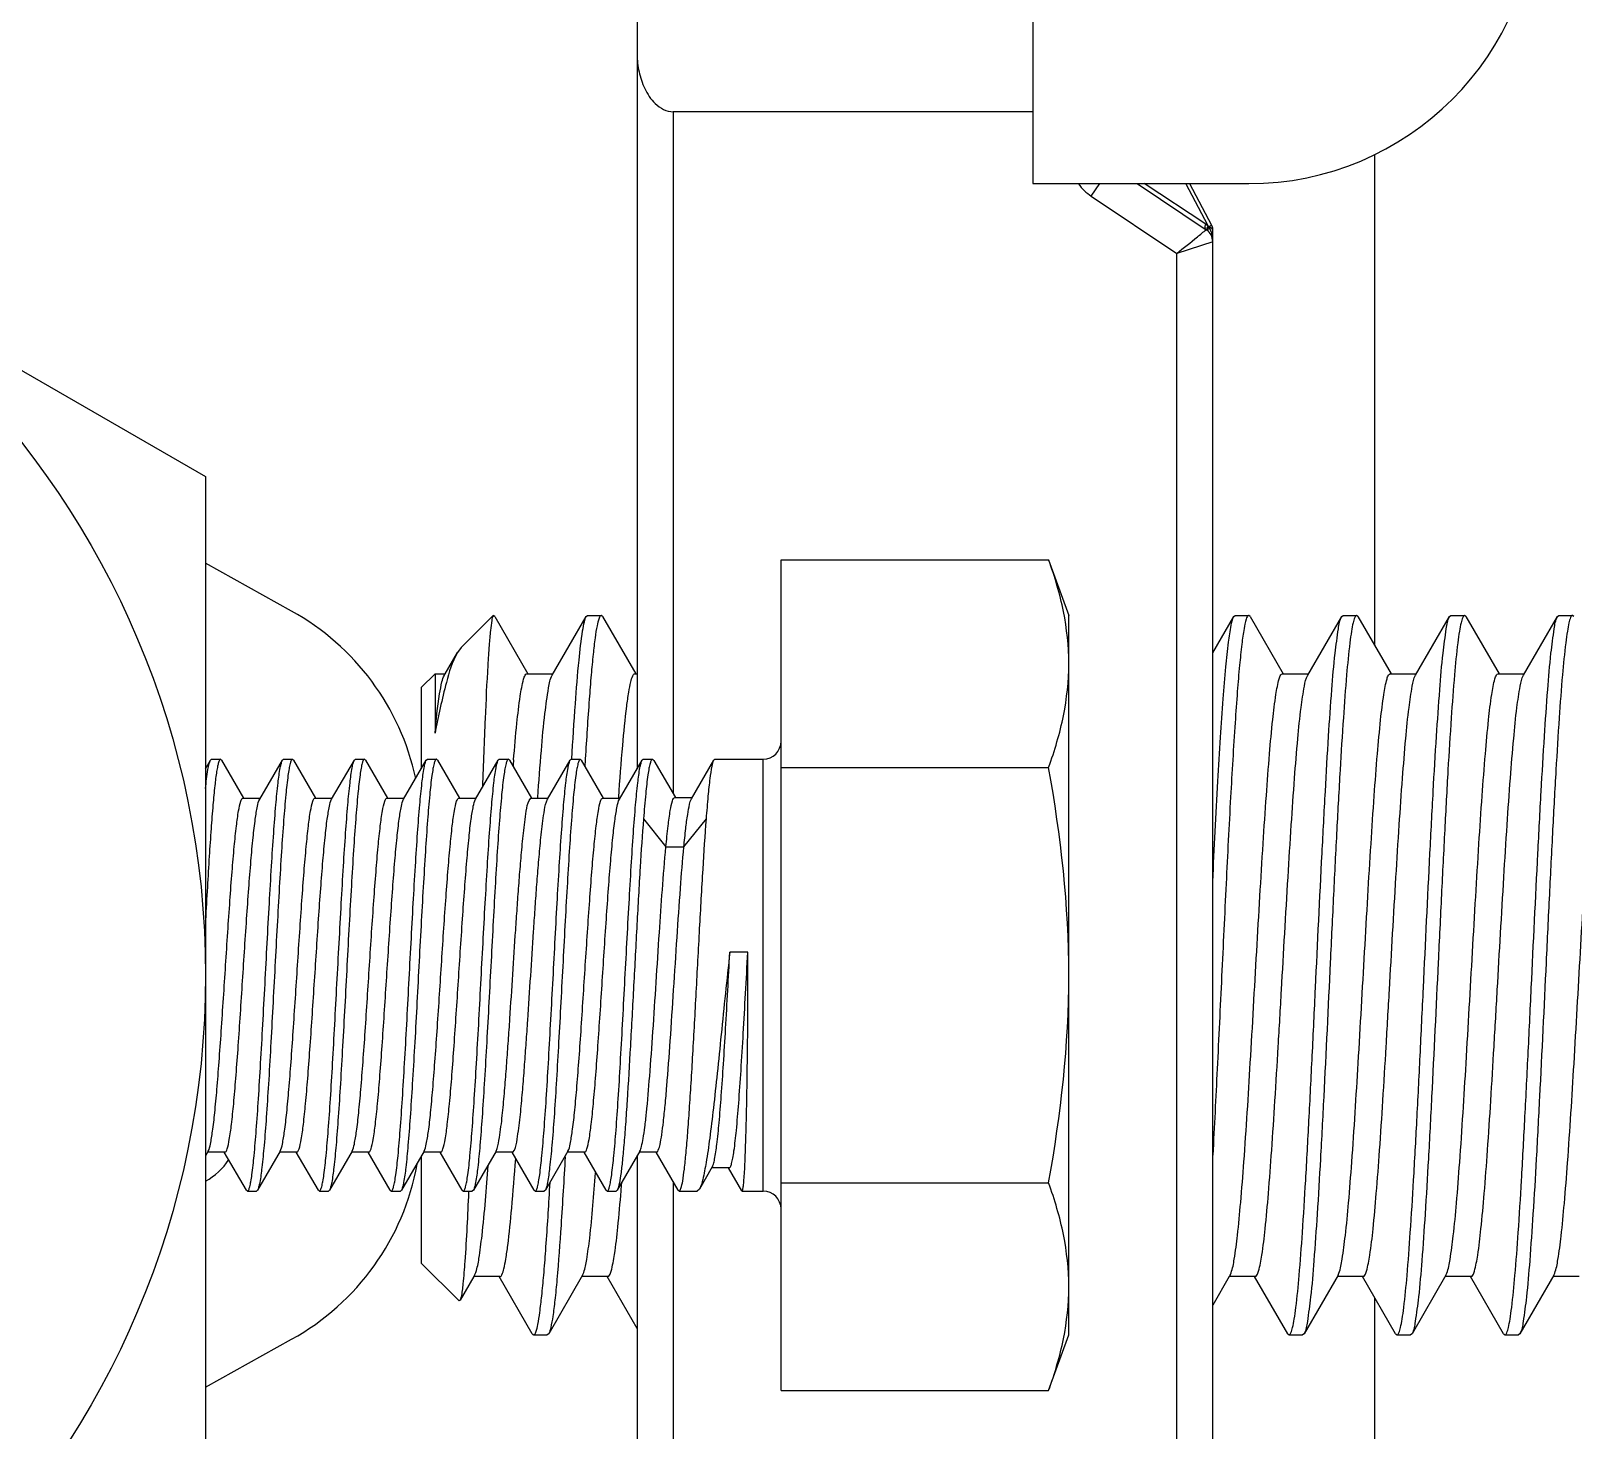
# Model space of a CAD drawing. Extents: x 27938 to 650306, y -92720 to 1524912.
# Drawn here: x 317801 to 317976.3, y 822157.9 to 822316.9 of the extents above; entities that cross this region are included whole.
import ezdxf

# ---------------------------------------------------------------- set-up
doc = ezdxf.new("R2010")
doc.units = 0
doc.header["$LTSCALE"] = 1000
doc.header["$MEASUREMENT"] = 0

msp = doc.modelspace()

# ---------------------------------------------------------------- linework, layer by layer
for p, q in [((317869.9, 822348.59), (317869.9, 822233.03)), ((317722.7, 822322.89), (317820.83, 822266.23)), ((317914.87, 822319.97), (317914.87, 822299.53)), ((317914.87, 822307.7), (317873.99, 822307.7)), ((317873.99, 822307.7), (317873.99, 822230.19)), ((317953.72, 822302.84), (317953.72, 822247.07)), ((317914.87, 822299.53), (317939.41, 822299.53)), ((317921.51, 822298.09), (317922.47, 822299.53)), ((317926.73, 822299.53), (317934.59, 822294.29)), ((317934.52, 822294.92), (317927.53, 822299.53)), ((317934.79, 822294.72), (317932.26, 822299.53)), ((317932.68, 822299.53), (317935.17, 822294.81)), ((317921.51, 822298.09), (317931.23, 822291.61)), ((317934.7, 822294.48), (317934.79, 822294.72)), ((317934.75, 822294.23), (317934.76, 822294.18)), ((317934.76, 822294.18), (317934.8, 822294.12)), ((317934.82, 822294.68), (317934.79, 822294.72)), ((317934.85, 822294.64), (317934.82, 822294.68)), ((317934.84, 822294.62), (317935.18, 822294.82)), ((317935.32, 822126.22), (317935.32, 822294.24)), ((317935.32, 822292.93), (317931.23, 822291.61)), ((317931.23, 822127.53), (317931.23, 822291.61)), ((317820.83, 822266.23), (317820.83, 822152.92)), ((317886.25, 822256.79), (317916.66, 822256.79)), ((317886.25, 822162.36), (317886.25, 822256.79)), ((317916.66, 822256.79), (317918.96, 822250.46)), ((317830.62, 822250.96), (317820.83, 822256.39)), ((317849.89, 822246.81), (317853.54, 822250.46)), ((317853.54, 822250.46), (317853.52, 822250.43)), ((317853.7, 822250.32), (317853.54, 822250.46)), ((317853.7, 822250.32), (317857.46, 822243.84)), ((317860.24, 822243.67), (317864.11, 822250.32)), ((317864.11, 822250.32), (317864.27, 822250.46)), ((317864.27, 822250.46), (317865.81, 822250.46)), ((317864.27, 822250.46), (317865.81, 822250.46)), ((317865.81, 822250.46), (317865.79, 822250.46)), ((317865.97, 822250.32), (317865.81, 822250.46)), ((317865.97, 822250.32), (317869.73, 822243.84)), ((317918.96, 822168.69), (317918.96, 822250.46)), ((317935.32, 822246.21), (317937.71, 822250.32)), ((317937.71, 822250.32), (317937.87, 822250.46)), ((317937.87, 822250.46), (317939.41, 822250.46)), ((317937.87, 822250.46), (317939.41, 822250.46)), ((317939.41, 822250.46), (317939.38, 822250.46)), ((317939.57, 822250.32), (317939.41, 822250.46)), ((317939.57, 822250.32), (317943.33, 822243.84)), ((317946.11, 822243.67), (317949.98, 822250.32)), ((317949.98, 822250.32), (317950.14, 822250.46)), ((317950.14, 822250.46), (317951.67, 822250.46)), ((317950.14, 822250.46), (317951.67, 822250.46)), ((317951.67, 822250.46), (317951.65, 822250.46)), ((317951.83, 822250.32), (317951.67, 822250.46)), ((317951.83, 822250.32), (317955.59, 822243.84)), ((317958.37, 822243.67), (317962.24, 822250.32)), ((317962.24, 822250.32), (317962.4, 822250.46)), ((317962.4, 822250.46), (317963.94, 822250.46)), ((317962.4, 822250.46), (317963.94, 822250.46)), ((317963.94, 822250.46), (317963.92, 822250.46)), ((317964.1, 822250.32), (317963.94, 822250.46)), ((317964.1, 822250.32), (317967.86, 822243.84)), ((317970.64, 822243.67), (317974.51, 822250.32)), ((317974.51, 822250.32), (317974.67, 822250.46)), ((317974.67, 822250.46), (317976.2, 822250.46)), ((317974.67, 822250.46), (317976.2, 822250.46)), ((317976.2, 822250.46), (317976.18, 822250.46)), ((317976.37, 822250.32), (317976.2, 822250.46)), ((317849.89, 822246.81), (317849.46, 822246.23)), ((317848.07, 822243.84), (317849.46, 822246.23)), ((317845.36, 822242.28), (317846.92, 822243.84)), ((317846.92, 822243.84), (317848.07, 822243.84)), ((317846.92, 822243.84), (317846.92, 822237.06)), ((317847.98, 822243.67), (317848.07, 822243.84)), ((317857.37, 822243.84), (317860.34, 822243.84)), ((317869.63, 822243.84), (317869.9, 822243.84)), ((317943.23, 822243.84), (317946.2, 822243.84)), ((317955.5, 822243.84), (317958.47, 822243.84)), ((317967.76, 822243.84), (317970.73, 822243.84)), ((317845.36, 822242.28), (317845.36, 822233.03)), ((317820.83, 822233.03), (317821.4, 822234)), ((317821.4, 822234), (317821.52, 822234.11)), ((317821.52, 822234.11), (317822.54, 822234.11)), ((317821.52, 822234.11), (317822.54, 822234.11)), ((317822.66, 822234), (317822.54, 822234.11)), ((317822.66, 822234), (317825.16, 822229.69)), ((317826.99, 822229.57), (317829.57, 822234)), ((317829.57, 822234), (317829.69, 822234.11)), ((317829.69, 822234.11), (317830.72, 822234.11)), ((317829.69, 822234.11), (317830.72, 822234.11)), ((317830.84, 822234), (317830.72, 822234.11)), ((317830.84, 822234), (317833.34, 822229.69)), ((317835.17, 822229.57), (317837.75, 822234)), ((317837.75, 822234), (317837.87, 822234.11)), ((317837.87, 822234.11), (317838.9, 822234.11)), ((317837.87, 822234.11), (317838.9, 822234.11)), ((317838.92, 822234.1), (317838.9, 822234.11)), ((317839.01, 822234), (317838.92, 822234.1)), ((317839.01, 822234), (317841.52, 822229.69)), ((317843.34, 822229.57), (317845.93, 822234)), ((317845.93, 822234), (317846.05, 822234.11)), ((317846.05, 822234.11), (317847.07, 822234.11)), ((317846.05, 822234.11), (317847.07, 822234.11)), ((317847.19, 822234), (317847.07, 822234.11)), ((317847.19, 822234), (317849.69, 822229.69)), ((317851.52, 822229.57), (317854.11, 822234)), ((317854.11, 822234), (317854.23, 822234.11)), ((317854.23, 822234.11), (317855.25, 822234.11)), ((317854.23, 822234.11), (317855.25, 822234.11)), ((317855.37, 822234), (317855.25, 822234.11)), ((317855.37, 822234), (317857.87, 822229.69)), ((317859.7, 822229.57), (317862.28, 822234)), ((317862.28, 822234), (317862.4, 822234.11)), ((317862.4, 822234.11), (317863.43, 822234.11)), ((317862.4, 822234.11), (317863.43, 822234.11)), ((317863.55, 822234), (317863.43, 822234.11)), ((317863.55, 822234), (317866.05, 822229.69)), ((317863.99, 822233.99), (317863.95, 822233.35)), ((317864, 822234.17), (317863.99, 822233.99)), ((317867.88, 822229.57), (317870.46, 822234)), ((317870.46, 822234), (317870.58, 822234.11)), ((317870.58, 822234.11), (317871.64, 822234.11)), ((317870.58, 822234.11), (317871.64, 822234.11)), ((317871.78, 822233.99), (317871.64, 822234.11)), ((317876.06, 822229.63), (317878.62, 822234.02)), ((317878.62, 822234.02), (317878.72, 822234.11)), ((317878.72, 822234.11), (317884.21, 822234.11)), ((317878.72, 822234.11), (317884.21, 822234.11)), ((317884.21, 822185.04), (317884.21, 822234.11)), ((317871.78, 822233.99), (317874.24, 822229.75)), ((317886.25, 822233.18), (317916.66, 822233.18)), ((317825.09, 822229.69), (317827.06, 822229.69)), ((317833.27, 822229.69), (317835.24, 822229.69)), ((317841.44, 822229.69), (317843.42, 822229.69)), ((317849.62, 822229.69), (317851.59, 822229.69)), ((317857.8, 822229.69), (317859.77, 822229.69)), ((317865.98, 822229.69), (317867.95, 822229.69)), ((317867.79, 822229.66), (317867.8, 822229.8)), ((317874.17, 822229.75), (317876.14, 822229.75)), ((317870.62, 822227.35), (317873.17, 822224.15)), ((317875.21, 822224.15), (317877.77, 822227.35)), ((317873.17, 822224.15), (317875.21, 822224.15)), ((317882.47, 822212.17), (317880.43, 822212.17)), ((317821.15, 822189.58), (317820.83, 822189.04)), ((317823.05, 822189.46), (317821.07, 822189.46)), ((317825.49, 822185.14), (317822.97, 822189.46)), ((317829.32, 822189.58), (317826.75, 822185.14)), ((317831.22, 822189.46), (317829.25, 822189.46)), ((317833.66, 822185.14), (317831.15, 822189.46)), ((317837.5, 822189.58), (317834.93, 822185.14)), ((317839.4, 822189.46), (317837.43, 822189.46)), ((317841.84, 822185.14), (317839.33, 822189.46)), ((317845.68, 822189.58), (317843.1, 822185.14)), ((317845.36, 822189.04), (317845.36, 822176.86)), ((317847.58, 822189.46), (317845.61, 822189.46)), ((317850.02, 822185.14), (317847.51, 822189.46)), ((317853.86, 822189.58), (317851.28, 822185.14)), ((317855.76, 822189.46), (317853.78, 822189.46)), ((317858.2, 822185.14), (317855.68, 822189.46)), ((317862.03, 822189.58), (317859.46, 822185.14)), ((317863.93, 822189.46), (317861.96, 822189.46)), ((317866.37, 822185.14), (317863.86, 822189.46)), ((317870.21, 822189.58), (317867.64, 822185.14)), ((317869.9, 822189.04), (317869.9, 822070.56)), ((317872.11, 822189.46), (317870.14, 822189.46)), ((317874.55, 822185.14), (317872.04, 822189.46)), ((317878.44, 822187.78), (317876.97, 822185.27)), ((317880.35, 822187.66), (317878.37, 822187.66)), ((317881.79, 822185.07), (317880.28, 822187.66)), ((317825.49, 822185.14), (317825.6, 822185.04)), ((317825.6, 822185.04), (317826.63, 822185.04)), ((317825.6, 822185.04), (317826.63, 822185.04)), ((317826.75, 822185.14), (317826.63, 822185.04)), ((317833.66, 822185.14), (317833.78, 822185.04)), ((317833.78, 822185.04), (317834.81, 822185.04)), ((317833.78, 822185.04), (317834.81, 822185.04)), ((317834.93, 822185.14), (317834.81, 822185.04)), ((317841.84, 822185.14), (317841.96, 822185.04)), ((317841.96, 822185.04), (317842.98, 822185.04)), ((317841.96, 822185.04), (317842.98, 822185.04)), ((317843.1, 822185.14), (317842.98, 822185.04)), ((317850.02, 822185.14), (317850.14, 822185.04)), ((317850.14, 822185.04), (317851.16, 822185.04)), ((317850.14, 822185.04), (317851.16, 822185.04)), ((317850.73, 822184.96), (317850.73, 822184.91)), ((317851.28, 822185.14), (317851.16, 822185.04)), ((317858.2, 822185.14), (317858.31, 822185.04)), ((317858.31, 822185.04), (317859.34, 822185.04)), ((317858.31, 822185.04), (317859.34, 822185.04)), ((317859.46, 822185.14), (317859.34, 822185.04)), ((317859.95, 822185.11), (317860.01, 822186.04)), ((317859.95, 822185.07), (317859.95, 822185.11)), ((317866.37, 822185.14), (317866.49, 822185.04)), ((317866.49, 822185.04), (317867.52, 822185.04)), ((317866.49, 822185.04), (317867.52, 822185.04)), ((317867.64, 822185.14), (317867.52, 822185.04)), ((317873.99, 822186.12), (317873.99, 822066.47)), ((317874.55, 822185.14), (317874.67, 822185.04)), ((317874.67, 822185.04), (317876.72, 822185.04)), ((317874.67, 822185.04), (317876.72, 822185.04)), ((317876.97, 822185.27), (317876.72, 822185.04)), ((317881.79, 822185.07), (317881.82, 822185.04)), ((317881.82, 822185.04), (317884.21, 822185.04)), ((317881.82, 822185.04), (317884.21, 822185.04)), ((317886.25, 822185.97), (317916.66, 822185.97)), ((317845.36, 822176.86), (317849.65, 822172.57)), ((317851.33, 822175.31), (317849.77, 822172.62)), ((317851.42, 822175.48), (317851.33, 822175.31)), ((317854.3, 822175.31), (317851.33, 822175.31)), ((317857.98, 822168.82), (317854.2, 822175.31)), ((317863.69, 822175.48), (317859.84, 822168.83)), ((317866.57, 822175.31), (317863.6, 822175.31)), ((317869.9, 822169.42), (317866.47, 822175.31)), ((317937.19, 822175.31), (317935.32, 822172.07)), ((317937.29, 822175.48), (317937.19, 822175.31)), ((317940.16, 822175.31), (317937.19, 822175.31)), ((317937.29, 822175.48), (317937.4, 822175.73)), ((317943.84, 822168.82), (317940.07, 822175.31)), ((317949.56, 822175.48), (317945.7, 822168.83)), ((317952.43, 822175.31), (317949.46, 822175.31)), ((317949.56, 822175.48), (317949.67, 822175.72)), ((317956.11, 822168.82), (317952.33, 822175.31)), ((317961.82, 822175.48), (317957.97, 822168.83)), ((317964.7, 822175.31), (317961.73, 822175.31)), ((317961.82, 822175.48), (317961.93, 822175.71)), ((317968.37, 822168.82), (317964.6, 822175.31)), ((317974.09, 822175.48), (317970.23, 822168.83)), ((317976.96, 822175.31), (317973.99, 822175.31)), ((317974.09, 822175.48), (317974.19, 822175.7)), ((317953.72, 822172.94), (317953.72, 822116.31)), ((317849.77, 822172.62), (317849.65, 822172.57)), ((317820.83, 822162.76), (317830.62, 822168.19)), ((317857.98, 822168.82), (317858.14, 822168.69)), ((317858.14, 822168.69), (317859.67, 822168.69)), ((317858.14, 822168.69), (317859.67, 822168.69)), ((317858.14, 822168.69), (317858.16, 822168.69)), ((317859.84, 822168.83), (317859.67, 822168.69)), ((317916.66, 822162.36), (317918.96, 822168.69)), ((317943.84, 822168.82), (317944, 822168.69)), ((317944, 822168.69), (317945.54, 822168.69)), ((317944, 822168.69), (317945.54, 822168.69)), ((317944, 822168.69), (317944.03, 822168.69)), ((317945.7, 822168.83), (317945.54, 822168.69)), ((317956.11, 822168.82), (317956.27, 822168.69)), ((317956.27, 822168.69), (317957.81, 822168.69)), ((317956.27, 822168.69), (317957.81, 822168.69)), ((317956.27, 822168.69), (317956.29, 822168.69)), ((317957.97, 822168.83), (317957.81, 822168.69)), ((317968.37, 822168.82), (317968.54, 822168.69)), ((317968.54, 822168.69), (317970.07, 822168.69)), ((317968.54, 822168.69), (317970.07, 822168.69)), ((317968.54, 822168.69), (317968.56, 822168.69)), ((317970.23, 822168.83), (317970.07, 822168.69)), ((317886.25, 822162.36), (317916.66, 822162.36))]:
    msp.add_line(p, q)
msp.add_circle((317722.7, 822209.57), 98.13)
for centre, radius, start, end in [((317939.41, 822332.24), 32.71, 270, 0), ((317924.69, 822302.86), 5.72, 215.8765, 236.3099), ((317932.95, 822292.54), 2.85, 50.0267, 56.6343), ((317933.68, 822292.93), 1.64, 0, 56.3099), ((317934.67, 822293.89), 0.75, 70.338, 76.9912), ((317932.95, 822293.4), 2.28, 28.8038, 32.2564), ((317934.64, 822293.8), 0.853, 65.1804, 70.3543), ((317932.84, 822293.34), 2.41, 27.7889, 28.824), ((317932.67, 822293.25), 2.59, 22.9098, 27.7391), ((317934.59, 822293.69), 0.965, 60.8148, 65.1876), ((317934.54, 822293.59), 1.08, 57.2542, 60.8239), ((317932.38, 822293.13), 2.91, 18.3861, 22.9192), ((317934.6, 822293.69), 0.96, 55.2626, 57.3148), ((317931.59, 822292.93), 3.73, 359.9603, 9.4682), ((317816.74, 822225.93), 28.62, 12.1061, 61), ((317884.21, 822236.15), 2.04, 270, 0), ((317822.54, 822234.04), 0.0699, 90.0399, 101.0259), ((317830.72, 822234.04), 0.0699, 90.0397, 101.0109), ((317847.07, 822234.04), 0.0699, 90.0397, 101.0086), ((317855.25, 822234.04), 0.0699, 90.0406, 101.0887), ((318164.72, 822208.91), 309.89, 175.3494, 175.4873), ((317863.43, 822234.04), 0.0699, 90.0396, 100.9957), ((317871.64, 822234.03), 0.0791, 90.0053, 95.8146), ((317816.74, 822193.22), 8.18, 300.1102, 325.6732), ((317816.74, 822193.22), 28.62, 299, 349.6549), ((317825.6, 822185.11), 0.0699, 270.0385, 280.8952), ((317833.78, 822185.11), 0.0698, 270.0368, 280.7312), ((317841.96, 822185.11), 0.0699, 270.0386, 280.9011), ((317850.14, 822185.11), 0.0698, 270.037, 280.7443), ((317858.31, 822185.11), 0.0699, 270.0386, 280.9047), ((317866.49, 822185.11), 0.0698, 270.0373, 280.7759), ((317558.1, 822210.33), 311, 355.3422, 355.5016), ((317874.67, 822185.11), 0.0698, 270.0331, 280.3601), ((317884.21, 822183), 2.04, 0, 90)]:
    msp.add_arc(centre, radius, start, end)
for points, knots in [([(317869.9, 822314.19), (317869.9, 822313.54), (317870.04, 822312.22), (317870.7, 822310.29), (317871.83, 822308.49), (317873.24, 822307.7), (317873.99, 822307.7)], [0, 0, 0, 0, 0.235531, 0.478205, 0.731471, 1, 1, 1, 1]), ([(317931.23, 822291.61), (317932.01, 822292.24), (317933.16, 822293.09), (317934.23, 822294.05), (317934.59, 822294.29)], [0, 0, 0, 0, 0.698346, 1, 1, 1, 1]), ([(317934.49, 822294.42), (317934.48, 822294.45), (317934.45, 822294.62), (317934.48, 822294.79), (317934.52, 822294.92)], [0, 0, 0, 0, 0.201666, 1, 1, 1, 1]), ([(317934.74, 822294.18), (317934.68, 822294.22), (317934.67, 822294.35), (317934.69, 822294.45), (317934.7, 822294.48)], [0, 0, 0, 0, 0.671481, 1, 1, 1, 1]), ([(317934.85, 822294.64), (317934.83, 822294.6), (317934.78, 822294.47), (317934.74, 822294.33), (317934.75, 822294.23)], [0, 0, 0, 0, 0.307942, 1, 1, 1, 1]), ([(317935.3, 822294.44), (317935.3, 822294.41), (317935.29, 822294.35), (317935.27, 822294.29), (317935.26, 822294.26)], [0, 0, 0, 0, 0.48312, 1, 1, 1, 1]), ([(317918.96, 822244.98), (317918.96, 822246.97), (317918.52, 822251), (317917.36, 822254.87), (317916.66, 822256.79)], [0, 0, 0, 0, 0.493589, 1, 1, 1, 1]), ([(317853.52, 822250.43), (317853.42, 822250.27), (317853.34, 822249.69), (317853.18, 822248.58), (317853.05, 822246.87), (317852.83, 822243.54), (317852.58, 822238.18), (317852.4, 822233.58), (317852.3, 822230.99)], [0, 0, 0, 0, 0.028803, 0.087347, 0.175234, 0.291375, 0.601546, 1, 1, 1, 1]), ([(317862.46, 822234.12), (317862.59, 822236.22), (317862.82, 822239.98), (317863.22, 822244.84), (317863.55, 822247.96), (317863.86, 822249.6), (317864.01, 822250.15), (317864.11, 822250.32)], [0, 0, 0, 0, 0.387493, 0.691197, 0.897942, 0.962227, 1, 1, 1, 1]), ([(317865.79, 822250.46), (317865.66, 822250.43), (317865.49, 822249.94), (317865.29, 822249.15), (317865.08, 822247.75), (317864.87, 822245.9), (317864.65, 822243.56), (317864.34, 822239.61), (317864.14, 822236.42), (317864, 822234.17)], [0, 0, 0, 0, 0.023735, 0.077097, 0.161261, 0.275517, 0.41849, 0.588403, 1, 1, 1, 1]), ([(317939.38, 822250.46), (317939.23, 822250.42), (317939.05, 822249.78), (317938.82, 822248.79), (317938.59, 822246.97), (317938.34, 822244.61), (317938.09, 822241.63), (317937.74, 822236.63), (317937.31, 822229.35), (317936.82, 822219.75), (317936.33, 822209.45), (317935.84, 822199.16), (317935.5, 822192.39), (317935.32, 822189.12)], [0, 0, 0, 0, 0.007805, 0.026033, 0.05491, 0.094055, 0.142842, 0.200464, 0.338231, 0.498126, 0.669393, 0.840521, 1, 1, 1, 1]), ([(317935.32, 822220.21), (317935.5, 822224.01), (317935.78, 822229.48), (317936.19, 822236.41), (317936.48, 822240.74), (317936.78, 822244.33), (317937.05, 822247.13), (317937.35, 822249.02), (317937.54, 822250.03), (317937.71, 822250.32)], [0, 0, 0, 0, 0.377827, 0.543307, 0.687889, 0.808224, 0.901551, 0.96582, 1, 1, 1, 1]), ([(317944.03, 822168.69), (317944.12, 822168.71), (317944.27, 822169.04), (317944.43, 822169.61), (317944.61, 822170.6), (317944.88, 822172.56), (317945.19, 822175.85), (317945.55, 822180.67), (317945.91, 822186.53), (317946.27, 822193.23), (317946.64, 822200.53), (317947.12, 822210.65), (317947.6, 822220.67), (317948.1, 822230.21), (317948.45, 822236.41), (317948.82, 822241.64), (317949.15, 822245.73), (317949.54, 822248.47), (317949.74, 822249.91), (317949.98, 822250.32)], [0, 0, 0, 0, 0.003605, 0.011246, 0.023192, 0.039401, 0.084083, 0.143772, 0.216343, 0.299189, 0.389323, 0.483494, 0.670333, 0.756261, 0.832983, 0.897738, 0.948215, 0.982645, 1, 1, 1, 1]), ([(317951.65, 822250.46), (317951.55, 822250.44), (317951.4, 822250.1), (317951.24, 822249.53), (317951.06, 822248.55), (317950.8, 822246.59), (317950.48, 822243.3), (317950.13, 822238.48), (317949.77, 822232.61), (317949.4, 822225.92), (317949.04, 822218.63), (317948.55, 822208.5), (317948.08, 822198.48), (317947.58, 822188.95), (317947.22, 822182.74), (317946.85, 822177.52), (317946.53, 822173.42), (317946.14, 822170.69), (317945.94, 822169.24), (317945.7, 822168.83)], [0, 0, 0, 0, 0.00361, 0.011255, 0.023204, 0.039415, 0.084097, 0.143782, 0.216343, 0.299177, 0.389297, 0.483455, 0.670273, 0.756196, 0.832918, 0.89768, 0.94817, 0.98262, 1, 1, 1, 1]), ([(317956.29, 822168.69), (317956.39, 822168.71), (317956.54, 822169.04), (317956.7, 822169.62), (317956.88, 822170.6), (317957.14, 822172.56), (317957.46, 822175.85), (317957.81, 822180.67), (317958.17, 822186.54), (317958.54, 822193.24), (317958.9, 822200.53), (317959.39, 822210.66), (317959.86, 822220.67), (317960.36, 822230.21), (317960.72, 822236.41), (317961.09, 822241.64), (317961.41, 822245.73), (317961.8, 822248.47), (317962, 822249.91), (317962.24, 822250.32)], [0, 0, 0, 0, 0.003608, 0.011251, 0.0232, 0.039412, 0.0841, 0.143792, 0.216367, 0.299219, 0.389358, 0.48353, 0.670361, 0.756278, 0.832994, 0.897746, 0.94822, 0.982647, 1, 1, 1, 1]), ([(317963.92, 822250.46), (317963.82, 822250.44), (317963.67, 822250.1), (317963.51, 822249.53), (317963.33, 822248.55), (317963.06, 822246.59), (317962.75, 822243.3), (317962.39, 822238.48), (317962.03, 822232.61), (317961.67, 822225.91), (317961.31, 822218.62), (317960.82, 822208.5), (317960.35, 822198.48), (317959.85, 822188.95), (317959.49, 822182.74), (317959.12, 822177.52), (317958.79, 822173.42), (317958.4, 822170.69), (317958.2, 822169.24), (317957.97, 822168.83)], [0, 0, 0, 0, 0.00361, 0.011257, 0.023207, 0.03942, 0.084107, 0.143795, 0.216358, 0.299194, 0.38932, 0.48348, 0.67029, 0.756208, 0.832927, 0.897686, 0.948174, 0.982621, 1, 1, 1, 1]), ([(317968.56, 822168.69), (317968.65, 822168.71), (317968.81, 822169.04), (317968.96, 822169.61), (317969.14, 822170.6), (317969.41, 822172.56), (317969.72, 822175.85), (317970.08, 822180.67), (317970.44, 822186.53), (317970.8, 822193.23), (317971.17, 822200.53), (317971.65, 822210.65), (317972.13, 822220.67), (317972.63, 822230.21), (317972.99, 822236.41), (317973.36, 822241.64), (317973.68, 822245.73), (317974.07, 822248.47), (317974.27, 822249.91), (317974.51, 822250.32)], [0, 0, 0, 0, 0.003605, 0.011246, 0.023191, 0.0394, 0.084081, 0.143769, 0.21634, 0.299187, 0.389322, 0.483492, 0.670333, 0.756258, 0.832977, 0.897734, 0.948214, 0.982646, 1, 1, 1, 1]), ([(317976.18, 822250.46), (317976.09, 822250.44), (317975.93, 822250.1), (317975.78, 822249.53), (317975.6, 822248.55), (317975.33, 822246.59), (317975.02, 822243.3), (317974.66, 822238.48), (317974.3, 822232.61), (317973.94, 822225.92), (317973.57, 822218.63), (317973.09, 822208.5), (317972.61, 822198.48), (317972.11, 822188.95), (317971.75, 822182.74), (317971.38, 822177.52), (317971.06, 822173.42), (317970.67, 822170.69), (317970.47, 822169.24), (317970.23, 822168.83)], [0, 0, 0, 0, 0.003609, 0.011254, 0.023203, 0.039414, 0.084098, 0.143785, 0.216348, 0.299182, 0.389306, 0.483467, 0.670283, 0.7562, 0.83292, 0.897683, 0.948173, 0.982621, 1, 1, 1, 1]), ([(317849.46, 822246.23), (317848.86, 822245.19), (317847.96, 822242.09), (317847.29, 822239), (317846.92, 822237.06)], [0, 0, 0, 0, 0.378609, 1, 1, 1, 1]), ([(317916.66, 822233.18), (317917.36, 822235.1), (317918.52, 822238.97), (317918.96, 822243), (317918.96, 822244.98)], [0, 0, 0, 0, 0.506411, 1, 1, 1, 1]), ([(317846.92, 822237.06), (317847.06, 822238.56), (317847.25, 822240.52), (317847.65, 822242.71), (317847.84, 822243.44), (317847.98, 822243.67)], [0, 0, 0, 0, 0.670781, 0.879418, 1, 1, 1, 1]), ([(317855.85, 822234.04), (317855.96, 822235.42), (317856.18, 822237.86), (317856.52, 822240.89), (317856.85, 822242.77), (317857.1, 822243.59), (317857.28, 822243.84), (317857.37, 822243.84)], [0, 0, 0, 0, 0.418103, 0.729509, 0.923457, 0.975156, 1, 1, 1, 1]), ([(317858.6, 822229.78), (317858.72, 822231.56), (317858.97, 822234.74), (317859.33, 822238.91), (317859.75, 822241.73), (317859.99, 822243.24), (317860.24, 822243.67)], [0, 0, 0, 0, 0.381891, 0.683609, 0.892235, 1, 1, 1, 1]), ([(317867.8, 822229.8), (317867.94, 822231.76), (317868.2, 822235.2), (317868.58, 822239.2), (317868.91, 822241.58), (317869.14, 822242.78), (317869.31, 822243.44), (317869.52, 822243.84), (317869.63, 822243.84)], [0, 0, 0, 0, 0.413981, 0.72778, 0.84167, 0.924911, 0.976907, 1, 1, 1, 1]), ([(317937.4, 822175.73), (317937.59, 822176.24), (317937.84, 822177.67), (317938.19, 822180.34), (317938.53, 822184.03), (317939.04, 822190.56), (317939.63, 822200.07), (317940.19, 822210.14), (317940.67, 822218.44), (317941.03, 822224.35), (317941.39, 822229.75), (317941.74, 822234.44), (317942.09, 822238.29), (317942.42, 822241.11), (317942.74, 822242.85), (317942.98, 822243.61), (317943.15, 822243.84), (317943.23, 822243.84)], [0, 0, 0, 0, 0.023657, 0.063412, 0.118049, 0.185727, 0.350546, 0.535324, 0.627293, 0.714724, 0.794598, 0.864159, 0.92102, 0.963257, 0.989538, 0.996565, 1, 1, 1, 1]), ([(317940.16, 822175.31), (317940.24, 822175.31), (317940.42, 822175.55), (317940.67, 822176.34), (317940.99, 822178.15), (317941.33, 822181.07), (317941.69, 822185.06), (317942.04, 822189.91), (317942.41, 822195.48), (317942.77, 822201.55), (317943.26, 822210.03), (317943.73, 822218.43), (317944.23, 822226.44), (317944.59, 822231.69), (317944.95, 822236.14), (317945.29, 822239.64), (317945.66, 822242.03), (317945.89, 822243.3), (317946.11, 822243.67)], [0, 0, 0, 0, 0.003516, 0.010771, 0.037949, 0.081609, 0.140308, 0.211978, 0.294061, 0.383613, 0.477416, 0.664254, 0.750572, 0.827952, 0.893624, 0.945254, 0.981055, 1, 1, 1, 1]), ([(317949.67, 822175.72), (317949.85, 822176.22), (317950.1, 822177.66), (317950.45, 822180.32), (317950.8, 822184), (317951.3, 822190.53), (317951.89, 822200.04), (317952.46, 822210.11), (317952.94, 822218.42), (317953.29, 822224.33), (317953.65, 822229.73), (317954, 822234.43), (317954.36, 822238.28), (317954.68, 822241.1), (317955, 822242.85), (317955.24, 822243.61), (317955.42, 822243.84), (317955.5, 822243.84)], [0, 0, 0, 0, 0.023519, 0.06316, 0.117709, 0.18533, 0.350118, 0.534956, 0.626978, 0.714471, 0.794408, 0.86403, 0.920944, 0.963223, 0.989529, 0.996563, 1, 1, 1, 1]), ([(317952.43, 822175.31), (317952.51, 822175.31), (317952.69, 822175.55), (317952.93, 822176.34), (317953.26, 822178.15), (317953.59, 822181.07), (317953.95, 822185.06), (317954.31, 822189.91), (317954.67, 822195.48), (317955.04, 822201.55), (317955.52, 822210.03), (317956, 822218.43), (317956.5, 822226.44), (317956.86, 822231.69), (317957.22, 822236.14), (317957.55, 822239.64), (317957.93, 822242.03), (317958.15, 822243.3), (317958.37, 822243.67)], [0, 0, 0, 0, 0.003516, 0.010771, 0.037949, 0.081609, 0.140308, 0.211978, 0.294061, 0.383613, 0.477416, 0.664254, 0.750572, 0.827952, 0.893624, 0.945254, 0.981055, 1, 1, 1, 1]), ([(317961.93, 822175.71), (317962.12, 822176.21), (317962.37, 822177.64), (317962.72, 822180.29), (317963.06, 822183.97), (317963.57, 822190.5), (317964.15, 822200.01), (317964.72, 822210.08), (317965.2, 822218.39), (317965.56, 822224.31), (317965.92, 822229.72), (317966.27, 822234.42), (317966.62, 822238.27), (317966.95, 822241.1), (317967.27, 822242.85), (317967.51, 822243.61), (317967.68, 822243.84), (317967.76, 822243.84)], [0, 0, 0, 0, 0.023381, 0.062907, 0.11737, 0.184933, 0.349689, 0.534588, 0.626663, 0.714217, 0.794218, 0.863901, 0.920868, 0.963188, 0.98952, 0.996561, 1, 1, 1, 1]), ([(317964.7, 822175.31), (317964.78, 822175.31), (317964.96, 822175.55), (317965.2, 822176.34), (317965.52, 822178.15), (317965.86, 822181.07), (317966.22, 822185.06), (317966.58, 822189.91), (317966.94, 822195.48), (317967.3, 822201.55), (317967.79, 822210.03), (317968.26, 822218.43), (317968.76, 822226.44), (317969.12, 822231.69), (317969.49, 822236.14), (317969.82, 822239.64), (317970.19, 822242.03), (317970.42, 822243.3), (317970.64, 822243.67)], [0, 0, 0, 0, 0.003516, 0.010771, 0.037949, 0.081609, 0.140308, 0.211978, 0.294061, 0.383613, 0.477416, 0.664254, 0.750571, 0.827952, 0.893624, 0.945254, 0.981055, 1, 1, 1, 1]), ([(317974.19, 822175.7), (317974.38, 822176.2), (317974.63, 822177.62), (317974.98, 822180.26), (317975.32, 822183.94), (317975.83, 822190.46), (317976.42, 822199.97), (317976.99, 822210.05), (317977.47, 822218.37), (317977.82, 822224.29), (317978.18, 822229.7), (317978.53, 822234.41), (317978.89, 822238.27), (317979.22, 822241.1), (317979.54, 822242.85), (317979.77, 822243.61), (317979.95, 822243.84), (317980.03, 822243.84)], [0, 0, 0, 0, 0.023243, 0.062653, 0.117029, 0.184534, 0.349259, 0.534218, 0.626347, 0.713963, 0.794028, 0.863772, 0.920792, 0.963153, 0.989511, 0.996558, 1, 1, 1, 1]), ([(317822.53, 822234.11), (317822.48, 822234.1), (317822.39, 822233.96), (317822.3, 822233.7), (317822.19, 822233.27), (317822.04, 822232.4), (317821.86, 822230.93), (317821.66, 822228.76), (317821.45, 822226.08), (317821.24, 822222.97), (317821.04, 822219.5), (317820.9, 822217.08), (317820.83, 822215.82)], [0, 0, 0, 0, 0.007976, 0.023399, 0.047119, 0.079188, 0.167777, 0.287121, 0.434165, 0.605074, 0.795358, 1, 1, 1, 1]), ([(317820.83, 822230.79), (317820.91, 822231.51), (317821.01, 822232.46), (317821.23, 822233.53), (317821.33, 822233.89), (317821.4, 822234)], [0, 0, 0, 0, 0.664814, 0.874197, 1, 1, 1, 1]), ([(317825.62, 822185.04), (317825.68, 822185.05), (317825.78, 822185.25), (317825.89, 822185.59), (317826.01, 822186.17), (317826.18, 822187.34), (317826.39, 822189.3), (317826.63, 822192.17), (317826.87, 822195.68), (317827.11, 822199.68), (317827.35, 822204.03), (317827.6, 822208.59), (317827.84, 822213.18), (317828.08, 822217.64), (317828.32, 822221.82), (317828.57, 822225.55), (317828.8, 822228.71), (317829.04, 822231.17), (317829.24, 822232.76), (317829.43, 822233.62), (317829.52, 822233.91), (317829.57, 822234)], [0, 0, 0, 0, 0.003708, 0.011331, 0.023205, 0.039308, 0.083699, 0.143025, 0.215195, 0.297631, 0.387378, 0.481219, 0.575789, 0.667691, 0.753629, 0.830521, 0.895618, 0.946611, 0.981731, 0.992985, 1, 1, 1, 1]), ([(317830.7, 822234.11), (317830.64, 822234.09), (317830.54, 822233.9), (317830.44, 822233.56), (317830.31, 822232.98), (317830.14, 822231.81), (317829.93, 822229.85), (317829.69, 822226.98), (317829.45, 822223.47), (317829.21, 822219.47), (317828.97, 822215.12), (317828.73, 822210.56), (317828.48, 822205.97), (317828.24, 822201.51), (317828, 822197.34), (317827.76, 822193.61), (317827.52, 822190.45), (317827.28, 822187.98), (317827.08, 822186.39), (317826.9, 822185.53), (317826.81, 822185.24), (317826.75, 822185.14)], [0, 0, 0, 0, 0.003711, 0.011337, 0.023212, 0.039315, 0.083701, 0.143019, 0.215177, 0.2976, 0.387333, 0.481165, 0.575727, 0.667621, 0.753554, 0.830449, 0.895556, 0.946563, 0.981704, 0.992971, 1, 1, 1, 1]), ([(317833.8, 822185.04), (317833.86, 822185.05), (317833.96, 822185.25), (317834.06, 822185.59), (317834.19, 822186.17), (317834.36, 822187.34), (317834.57, 822189.3), (317834.81, 822192.17), (317835.05, 822195.67), (317835.29, 822199.67), (317835.53, 822204.03), (317835.77, 822208.59), (317836.02, 822213.18), (317836.26, 822217.64), (317836.5, 822221.82), (317836.74, 822225.55), (317836.98, 822228.71), (317837.22, 822231.17), (317837.42, 822232.76), (317837.6, 822233.62), (317837.69, 822233.91), (317837.75, 822234)], [0, 0, 0, 0, 0.003703, 0.01132, 0.023187, 0.039284, 0.083664, 0.142983, 0.215146, 0.297577, 0.387325, 0.481173, 0.575752, 0.667661, 0.753607, 0.830509, 0.895614, 0.946609, 0.98173, 0.992984, 1, 1, 1, 1]), ([(317838.9, 822234.11), (317838.84, 822234.11), (317838.72, 822233.93), (317838.63, 822233.6), (317838.5, 822233.04), (317838.33, 822231.89), (317838.12, 822229.96), (317837.88, 822227.1), (317837.64, 822223.61), (317837.4, 822219.61), (317837.15, 822215.25), (317836.91, 822210.68), (317836.67, 822206.08), (317836.42, 822201.6), (317836.18, 822197.4), (317835.94, 822193.65), (317835.7, 822190.48), (317835.46, 822187.99), (317835.26, 822186.4), (317835.08, 822185.54), (317834.98, 822185.25), (317834.93, 822185.14)], [0, 0, 0, 0, 0.003386, 0.010605, 0.022094, 0.037845, 0.081651, 0.140562, 0.21249, 0.294853, 0.384679, 0.47873, 0.573605, 0.66588, 0.752224, 0.829521, 0.894986, 0.946281, 0.981617, 0.992941, 1, 1, 1, 1]), ([(317841.97, 822185.04), (317842.03, 822185.05), (317842.14, 822185.25), (317842.24, 822185.59), (317842.36, 822186.17), (317842.54, 822187.34), (317842.75, 822189.3), (317842.99, 822192.17), (317843.23, 822195.68), (317843.47, 822199.68), (317843.71, 822204.03), (317843.95, 822208.59), (317844.2, 822213.18), (317844.44, 822217.64), (317844.68, 822221.82), (317844.92, 822225.55), (317845.16, 822228.71), (317845.4, 822231.17), (317845.6, 822232.76), (317845.78, 822233.62), (317845.87, 822233.91), (317845.93, 822234)], [0, 0, 0, 0, 0.003708, 0.011332, 0.023206, 0.039309, 0.083701, 0.143026, 0.215196, 0.297631, 0.387378, 0.481219, 0.575788, 0.66769, 0.753628, 0.830521, 0.895618, 0.94661, 0.98173, 0.992985, 1, 1, 1, 1]), ([(317847.06, 822234.11), (317847, 822234.09), (317846.89, 822233.9), (317846.79, 822233.56), (317846.67, 822232.98), (317846.49, 822231.81), (317846.28, 822229.85), (317846.05, 822226.98), (317845.81, 822223.47), (317845.57, 822219.47), (317845.32, 822215.12), (317845.08, 822210.56), (317844.84, 822205.97), (317844.6, 822201.51), (317844.35, 822197.34), (317844.11, 822193.61), (317843.87, 822190.45), (317843.64, 822187.98), (317843.44, 822186.39), (317843.25, 822185.53), (317843.16, 822185.24), (317843.1, 822185.14)], [0, 0, 0, 0, 0.003711, 0.011337, 0.023212, 0.039314, 0.0837, 0.143018, 0.215176, 0.297599, 0.387332, 0.481164, 0.575726, 0.667621, 0.753554, 0.830449, 0.895556, 0.946563, 0.981704, 0.992971, 1, 1, 1, 1]), ([(317850.15, 822185.04), (317850.21, 822185.05), (317850.32, 822185.25), (317850.42, 822185.59), (317850.54, 822186.17), (317850.72, 822187.34), (317850.93, 822189.3), (317851.16, 822192.17), (317851.4, 822195.67), (317851.64, 822199.67), (317851.89, 822204.03), (317852.13, 822208.59), (317852.37, 822213.18), (317852.62, 822217.64), (317852.86, 822221.82), (317853.1, 822225.55), (317853.34, 822228.71), (317853.57, 822231.17), (317853.77, 822232.76), (317853.96, 822233.62), (317854.05, 822233.91), (317854.11, 822234)], [0, 0, 0, 0, 0.003703, 0.011321, 0.023188, 0.039286, 0.083667, 0.142986, 0.21515, 0.297581, 0.387329, 0.481177, 0.575755, 0.667664, 0.753609, 0.83051, 0.895615, 0.94661, 0.98173, 0.992984, 1, 1, 1, 1]), ([(317855.24, 822234.11), (317855.18, 822234.09), (317855.07, 822233.9), (317854.97, 822233.56), (317854.85, 822232.97), (317854.67, 822231.81), (317854.46, 822229.85), (317854.22, 822226.97), (317853.98, 822223.47), (317853.74, 822219.47), (317853.5, 822215.12), (317853.26, 822210.56), (317853.02, 822205.97), (317852.77, 822201.51), (317852.53, 822197.34), (317852.29, 822193.61), (317852.05, 822190.45), (317851.82, 822187.98), (317851.61, 822186.39), (317851.43, 822185.53), (317851.34, 822185.24), (317851.28, 822185.14)], [0, 0, 0, 0, 0.003714, 0.011343, 0.023221, 0.039327, 0.08372, 0.14304, 0.215198, 0.297619, 0.387351, 0.481178, 0.575732, 0.667622, 0.753555, 0.83045, 0.895556, 0.946562, 0.981703, 0.992971, 1, 1, 1, 1]), ([(317858.33, 822185.04), (317858.39, 822185.05), (317858.49, 822185.25), (317858.6, 822185.59), (317858.72, 822186.17), (317858.89, 822187.34), (317859.1, 822189.3), (317859.34, 822192.17), (317859.58, 822195.68), (317859.82, 822199.68), (317860.06, 822204.03), (317860.31, 822208.59), (317860.55, 822213.18), (317860.79, 822217.64), (317861.03, 822221.82), (317861.28, 822225.55), (317861.51, 822228.71), (317861.75, 822231.17), (317861.95, 822232.76), (317862.14, 822233.62), (317862.23, 822233.91), (317862.28, 822234)], [0, 0, 0, 0, 0.003708, 0.011332, 0.023206, 0.03931, 0.083702, 0.143027, 0.215196, 0.297632, 0.387379, 0.481219, 0.575788, 0.66769, 0.753628, 0.830521, 0.895618, 0.946611, 0.98173, 0.992985, 1, 1, 1, 1]), ([(317863.41, 822234.11), (317863.35, 822234.09), (317863.25, 822233.9), (317863.15, 822233.56), (317863.02, 822232.98), (317862.85, 822231.81), (317862.64, 822229.85), (317862.4, 822226.98), (317862.16, 822223.47), (317861.92, 822219.47), (317861.68, 822215.12), (317861.44, 822210.56), (317861.19, 822205.97), (317860.95, 822201.51), (317860.71, 822197.34), (317860.47, 822193.61), (317860.23, 822190.45), (317859.99, 822187.98), (317859.79, 822186.39), (317859.61, 822185.53), (317859.52, 822185.24), (317859.46, 822185.14)], [0, 0, 0, 0, 0.003711, 0.011336, 0.02321, 0.039312, 0.083698, 0.143015, 0.215173, 0.297594, 0.387327, 0.481159, 0.575721, 0.667617, 0.753551, 0.830448, 0.895556, 0.946563, 0.981704, 0.992971, 1, 1, 1, 1]), ([(317866.51, 822185.04), (317866.57, 822185.05), (317866.67, 822185.25), (317866.77, 822185.59), (317866.9, 822186.17), (317867.07, 822187.34), (317867.28, 822189.3), (317867.52, 822192.17), (317867.76, 822195.67), (317868, 822199.68), (317868.24, 822204.03), (317868.48, 822208.59), (317868.73, 822213.18), (317868.97, 822217.64), (317869.21, 822221.82), (317869.45, 822225.55), (317869.69, 822228.71), (317869.93, 822231.17), (317870.13, 822232.76), (317870.31, 822233.62), (317870.4, 822233.91), (317870.46, 822234)], [0, 0, 0, 0, 0.003704, 0.011323, 0.023191, 0.03929, 0.083673, 0.142993, 0.215158, 0.297591, 0.387338, 0.481186, 0.575764, 0.667671, 0.753614, 0.830513, 0.895616, 0.946611, 0.98173, 0.992985, 1, 1, 1, 1]), ([(317871.63, 822234.11), (317871.57, 822234.1), (317871.45, 822233.92), (317871.35, 822233.59), (317871.22, 822233.02), (317871.04, 822231.88), (317870.83, 822229.96), (317870.69, 822228.3), (317870.62, 822227.35)], [0, 0, 0, 0, 0.025999, 0.078741, 0.161216, 0.273457, 0.583864, 1, 1, 1, 1]), ([(317877.77, 822227.35), (317877.84, 822228.21), (317877.96, 822229.74), (317878.16, 822231.74), (317878.37, 822233.09), (317878.5, 822233.81), (317878.62, 822234.02)], [0, 0, 0, 0, 0.385426, 0.68535, 0.89169, 1, 1, 1, 1]), ([(317821.15, 822189.58), (317821.28, 822189.82), (317821.44, 822190.59), (317821.68, 822192.03), (317821.91, 822194.11), (317822.15, 822196.74), (317822.39, 822199.83), (317822.72, 822204.53), (317823.04, 822209.45), (317823.36, 822214.4), (317823.6, 822217.94), (317823.84, 822221.19), (317824.08, 822224.02), (317824.32, 822226.34), (317824.54, 822228.04), (317824.76, 822229.09), (317824.92, 822229.56), (317825.04, 822229.69), (317825.09, 822229.69)], [0, 0, 0, 0, 0.020221, 0.057009, 0.109346, 0.175452, 0.253005, 0.33926, 0.525406, 0.618671, 0.707625, 0.789106, 0.860221, 0.918463, 0.961812, 0.988888, 0.996222, 1, 1, 1, 1]), ([(317823.05, 822189.46), (317823.1, 822189.46), (317823.21, 822189.59), (317823.38, 822190.06), (317823.59, 822191.11), (317823.82, 822192.81), (317824.06, 822195.13), (317824.29, 822197.96), (317824.54, 822201.21), (317824.78, 822204.75), (317825.1, 822209.71), (317825.41, 822214.62), (317825.74, 822219.32), (317825.98, 822222.41), (317826.22, 822225.04), (317826.45, 822227.12), (317826.69, 822228.56), (317826.85, 822229.33), (317826.99, 822229.57)], [0, 0, 0, 0, 0.003779, 0.011114, 0.038197, 0.081556, 0.139811, 0.210942, 0.292439, 0.381409, 0.474688, 0.660849, 0.747103, 0.824649, 0.89074, 0.943055, 0.979813, 1, 1, 1, 1]), ([(317829.32, 822189.58), (317829.46, 822189.82), (317829.62, 822190.59), (317829.86, 822192.03), (317830.09, 822194.11), (317830.33, 822196.74), (317830.57, 822199.83), (317830.9, 822204.53), (317831.21, 822209.45), (317831.54, 822214.4), (317831.78, 822217.94), (317832.02, 822221.19), (317832.26, 822224.02), (317832.5, 822226.34), (317832.72, 822228.04), (317832.93, 822229.09), (317833.1, 822229.56), (317833.22, 822229.69), (317833.27, 822229.69)], [0, 0, 0, 0, 0.020221, 0.057009, 0.109346, 0.175452, 0.253005, 0.33926, 0.525406, 0.618671, 0.707625, 0.789106, 0.860221, 0.918463, 0.961812, 0.988889, 0.996222, 1, 1, 1, 1]), ([(317831.22, 822189.46), (317831.27, 822189.46), (317831.39, 822189.59), (317831.56, 822190.06), (317831.77, 822191.11), (317831.99, 822192.81), (317832.23, 822195.13), (317832.47, 822197.96), (317832.71, 822201.21), (317832.95, 822204.75), (317833.28, 822209.71), (317833.59, 822214.62), (317833.92, 822219.32), (317834.16, 822222.41), (317834.4, 822225.04), (317834.63, 822227.12), (317834.87, 822228.56), (317835.03, 822229.33), (317835.17, 822229.57)], [0, 0, 0, 0, 0.003779, 0.011114, 0.038196, 0.081556, 0.139811, 0.210942, 0.292439, 0.38141, 0.474688, 0.660849, 0.747103, 0.824649, 0.89074, 0.943055, 0.979813, 1, 1, 1, 1]), ([(317837.5, 822189.58), (317837.64, 822189.82), (317837.8, 822190.59), (317838.04, 822192.03), (317838.27, 822194.11), (317838.51, 822196.74), (317838.75, 822199.83), (317839.08, 822204.53), (317839.39, 822209.45), (317839.71, 822214.4), (317839.96, 822217.94), (317840.2, 822221.19), (317840.43, 822224.02), (317840.67, 822226.34), (317840.9, 822228.04), (317841.11, 822229.09), (317841.28, 822229.56), (317841.39, 822229.69), (317841.44, 822229.69)], [0, 0, 0, 0, 0.020221, 0.057008, 0.109345, 0.17545, 0.253003, 0.339257, 0.525401, 0.618666, 0.70762, 0.789101, 0.860217, 0.918459, 0.96181, 0.988888, 0.996221, 1, 1, 1, 1]), ([(317839.4, 822189.46), (317839.45, 822189.46), (317839.57, 822189.59), (317839.73, 822190.06), (317839.95, 822191.11), (317840.17, 822192.81), (317840.41, 822195.13), (317840.65, 822197.96), (317840.89, 822201.21), (317841.13, 822204.75), (317841.45, 822209.71), (317841.77, 822214.62), (317842.1, 822219.32), (317842.34, 822222.41), (317842.58, 822225.04), (317842.81, 822227.12), (317843.05, 822228.56), (317843.21, 822229.33), (317843.34, 822229.57)], [0, 0, 0, 0, 0.003779, 0.011113, 0.038196, 0.081555, 0.139809, 0.210939, 0.292435, 0.381405, 0.474683, 0.660843, 0.747096, 0.824643, 0.890735, 0.943051, 0.979811, 1, 1, 1, 1]), ([(317845.68, 822189.58), (317845.82, 822189.82), (317845.98, 822190.59), (317846.22, 822192.03), (317846.44, 822194.11), (317846.68, 822196.74), (317846.92, 822199.83), (317847.25, 822204.53), (317847.57, 822209.45), (317847.89, 822214.4), (317848.13, 822217.94), (317848.37, 822221.19), (317848.61, 822224.02), (317848.85, 822226.34), (317849.07, 822228.04), (317849.29, 822229.09), (317849.45, 822229.56), (317849.57, 822229.69), (317849.62, 822229.69)], [0, 0, 0, 0, 0.020221, 0.057009, 0.109346, 0.175452, 0.253005, 0.33926, 0.525406, 0.618671, 0.707625, 0.789106, 0.860221, 0.918463, 0.961812, 0.988889, 0.996221, 1, 1, 1, 1]), ([(317847.58, 822189.46), (317847.63, 822189.46), (317847.75, 822189.59), (317847.91, 822190.06), (317848.13, 822191.11), (317848.35, 822192.81), (317848.59, 822195.13), (317848.83, 822197.96), (317849.07, 822201.21), (317849.31, 822204.75), (317849.63, 822209.71), (317849.95, 822214.62), (317850.28, 822219.32), (317850.52, 822222.41), (317850.76, 822225.04), (317850.98, 822227.12), (317851.22, 822228.56), (317851.39, 822229.33), (317851.52, 822229.57)], [0, 0, 0, 0, 0.003779, 0.011113, 0.038196, 0.081556, 0.139811, 0.210942, 0.292439, 0.38141, 0.474689, 0.66085, 0.747103, 0.824649, 0.89074, 0.943055, 0.979813, 1, 1, 1, 1]), ([(317853.86, 822189.58), (317854.04, 822189.96), (317854.2, 822190.8), (317854.38, 822192.04), (317854.54, 822193.3), (317854.7, 822194.97), (317854.89, 822197.07), (317855.08, 822199.59), (317855.26, 822202.11), (317855.49, 822205.47), (317855.76, 822209.66), (317856.03, 822213.86), (317856.26, 822217.22), (317856.44, 822219.74), (317856.64, 822222.26), (317856.83, 822224.36), (317856.99, 822226.03), (317857.17, 822227.29), (317857.32, 822228.51), (317857.51, 822229.39), (317857.8, 822229.69)], [0, 0, 0, 0, 0.031186, 0.062475, 0.093704, 0.124983, 0.187517, 0.250043, 0.312574, 0.375103, 0.500161, 0.62522, 0.687747, 0.750283, 0.812799, 0.875353, 0.906651, 0.937778, 0.969229, 1, 1, 1, 1]), ([(317855.76, 822189.46), (317856.05, 822189.75), (317856.23, 822190.64), (317856.39, 822191.86), (317856.57, 822193.12), (317856.73, 822194.79), (317856.92, 822196.89), (317857.11, 822199.41), (317857.29, 822201.93), (317857.52, 822205.28), (317857.79, 822209.48), (317858.07, 822213.68), (317858.29, 822217.04), (317858.47, 822219.56), (317858.67, 822222.08), (317858.85, 822224.18), (317859.02, 822225.85), (317859.17, 822227.11), (317859.36, 822228.35), (317859.51, 822229.19), (317859.7, 822229.57)], [0, 0, 0, 0, 0.030768, 0.062218, 0.093344, 0.124643, 0.187198, 0.249714, 0.31225, 0.374778, 0.499837, 0.624896, 0.687425, 0.749956, 0.812483, 0.875017, 0.906295, 0.937525, 0.968815, 1, 1, 1, 1]), ([(317862.03, 822189.58), (317862.17, 822189.82), (317862.33, 822190.59), (317862.57, 822192.03), (317862.8, 822194.11), (317863.04, 822196.74), (317863.28, 822199.83), (317863.61, 822204.53), (317863.92, 822209.45), (317864.25, 822214.4), (317864.49, 822217.94), (317864.73, 822221.19), (317864.97, 822224.02), (317865.21, 822226.34), (317865.43, 822228.04), (317865.64, 822229.09), (317865.81, 822229.56), (317865.93, 822229.69), (317865.98, 822229.69)], [0, 0, 0, 0, 0.020221, 0.057009, 0.109346, 0.175452, 0.253005, 0.33926, 0.525406, 0.618671, 0.707626, 0.789106, 0.860222, 0.918463, 0.961813, 0.988889, 0.996221, 1, 1, 1, 1]), ([(317863.93, 822189.46), (317863.98, 822189.46), (317864.1, 822189.59), (317864.27, 822190.06), (317864.48, 822191.11), (317864.71, 822192.81), (317864.94, 822195.13), (317865.18, 822197.96), (317865.42, 822201.21), (317865.66, 822204.75), (317865.99, 822209.71), (317866.3, 822214.62), (317866.63, 822219.32), (317866.87, 822222.41), (317867.11, 822225.04), (317867.34, 822227.12), (317867.58, 822228.56), (317867.74, 822229.33), (317867.88, 822229.57)], [0, 0, 0, 0, 0.003779, 0.011114, 0.038197, 0.081557, 0.139812, 0.210943, 0.29244, 0.38141, 0.474689, 0.66085, 0.747103, 0.824649, 0.89074, 0.943055, 0.979813, 1, 1, 1, 1]), ([(317873.17, 822224.15), (317873.24, 822224.95), (317873.38, 822226.34), (317873.61, 822228.07), (317873.83, 822229.14), (317873.99, 822229.62), (317874.11, 822229.75), (317874.17, 822229.75)], [0, 0, 0, 0, 0.416821, 0.727006, 0.920674, 0.973077, 1, 1, 1, 1]), ([(317875.21, 822224.15), (317875.27, 822224.84), (317875.4, 822226.08), (317875.6, 822227.7), (317875.81, 822228.83), (317875.95, 822229.43), (317876.06, 822229.63)], [0, 0, 0, 0, 0.374921, 0.67078, 0.880329, 1, 1, 1, 1]), ([(317870.62, 822227.35), (317870.47, 822225.52), (317870.21, 822221.52), (317869.86, 822215.2), (317869.5, 822208.42), (317869.14, 822201.74), (317868.84, 822196.48), (317868.58, 822192.72), (317868.4, 822190.38), (317868.22, 822188.44), (317868.04, 822186.92), (317867.86, 822185.87), (317867.74, 822185.32), (317867.64, 822185.14)], [0, 0, 0, 0, 0.130118, 0.283774, 0.448524, 0.611007, 0.75805, 0.821983, 0.877746, 0.924216, 0.960473, 0.985838, 1, 1, 1, 1]), ([(317874.68, 822185.04), (317874.72, 822185.05), (317874.81, 822185.16), (317874.95, 822185.53), (317875.11, 822186.35), (317875.29, 822187.69), (317875.47, 822189.51), (317875.66, 822191.77), (317875.85, 822194.42), (317876.04, 822197.4), (317876.3, 822201.84), (317876.62, 822207.7), (317876.99, 822214.71), (317877.35, 822221.29), (317877.62, 822225.45), (317877.77, 822227.35)], [0, 0, 0, 0, 0.003023, 0.008655, 0.02883, 0.060884, 0.10423, 0.157961, 0.220923, 0.291749, 0.368894, 0.535298, 0.705669, 0.865188, 1, 1, 1, 1]), ([(317870.21, 822189.58), (317870.3, 822189.74), (317870.43, 822190.22), (317870.61, 822191.13), (317870.79, 822192.4), (317871.05, 822194.76), (317871.35, 822198.39), (317871.71, 822203.33), (317872.06, 822208.78), (317872.51, 822215.78), (317872.86, 822220.91), (317873.17, 822224.15)], [0, 0, 0, 0, 0.015824, 0.042527, 0.079816, 0.127025, 0.247356, 0.394063, 0.555499, 0.718817, 1, 1, 1, 1]), ([(317872.11, 822189.46), (317872.21, 822189.46), (317872.38, 822189.84), (317872.53, 822190.45), (317872.72, 822191.57), (317872.9, 822193.03), (317873.09, 822194.88), (317873.36, 822197.94), (317873.68, 822202.33), (317874.05, 822207.96), (317874.42, 822213.74), (317874.79, 822219.16), (317875.06, 822222.58), (317875.21, 822224.15)], [0, 0, 0, 0, 0.008447, 0.028211, 0.059849, 0.102845, 0.156318, 0.219121, 0.36706, 0.533759, 0.704628, 0.864703, 1, 1, 1, 1]), ([(317880.43, 822212.17), (317880.08, 822209.06), (317879.61, 822204.48), (317879.01, 822198.57), (317878.59, 822194.64), (317878.18, 822191.26), (317877.8, 822188.55), (317877.43, 822186.63), (317877.17, 822185.6), (317876.97, 822185.27)], [0, 0, 0, 0, 0.346094, 0.50857, 0.65594, 0.782806, 0.884568, 0.957661, 1, 1, 1, 1]), ([(317878.44, 822187.78), (317878.5, 822187.88), (317878.6, 822188.17), (317878.79, 822189.03), (317879, 822190.59), (317879.24, 822192.99), (317879.48, 822196.04), (317879.72, 822199.61), (317880.05, 822205.05), (317880.27, 822209.28), (317880.43, 822212.17)], [0, 0, 0, 0, 0.014497, 0.037247, 0.107063, 0.207049, 0.333333, 0.481179, 0.645288, 1, 1, 1, 1]), ([(317880.35, 822187.66), (317880.41, 822187.66), (317880.55, 822187.86), (317880.65, 822188.22), (317880.79, 822188.84), (317880.98, 822190.09), (317881.21, 822192.18), (317881.46, 822195.23), (317881.72, 822198.91), (317881.97, 822203.07), (317882.22, 822207.54), (317882.39, 822210.61), (317882.47, 822212.17)], [0, 0, 0, 0, 0.007534, 0.023454, 0.048663, 0.083048, 0.177833, 0.303692, 0.455223, 0.626216, 0.810017, 1, 1, 1, 1]), ([(317881.83, 822185.04), (317881.88, 822185.06), (317881.91, 822185.31), (317881.99, 822185.68), (317882.04, 822186.39), (317882.11, 822187.31), (317882.16, 822188.48), (317882.22, 822189.88), (317882.27, 822191.5), (317882.33, 822194.02), (317882.4, 822197.57), (317882.46, 822202.17), (317882.49, 822207.1), (317882.48, 822210.47), (317882.47, 822212.17)], [0, 0, 0, 0, 0.006277, 0.021923, 0.047061, 0.081471, 0.124793, 0.17657, 0.236243, 0.303168, 0.455809, 0.627887, 0.811933, 1, 1, 1, 1]), ([(317854.3, 822175.31), (317854.41, 822175.31), (317854.62, 822175.68), (317854.78, 822176.32), (317855.01, 822177.46), (317855.32, 822179.73), (317855.7, 822183.54), (317855.95, 822186.83), (317856.09, 822188.7)], [0, 0, 0, 0, 0.023282, 0.075204, 0.158212, 0.271837, 0.585296, 1, 1, 1, 1]), ([(317861.71, 822188.94), (317861.57, 822186.35), (317861.29, 822181.69), (317860.9, 822176.25), (317860.57, 822172.8), (317860.35, 822170.97), (317860.12, 822169.71), (317859.96, 822169.04), (317859.84, 822168.83)], [0, 0, 0, 0, 0.385911, 0.691592, 0.808742, 0.899832, 0.963715, 1, 1, 1, 1]), ([(317851.56, 822175.8), (317851.74, 822176.31), (317851.98, 822177.71), (317852.5, 822181.76), (317852.77, 822185.3), (317852.97, 822187.96)], [0, 0, 0, 0, 0.131654, 0.346807, 1, 1, 1, 1]), ([(317863.83, 822175.79), (317863.99, 822176.27), (317864.23, 822177.57), (317864.73, 822181.34), (317864.98, 822184.63), (317865.17, 822187.1)], [0, 0, 0, 0, 0.132644, 0.347693, 1, 1, 1, 1]), ([(317850.73, 822184.91), (317850.61, 822182.29), (317850.46, 822178.81), (317850.14, 822174.84), (317849.99, 822173.48), (317849.88, 822172.99)], [0, 0, 0, 0, 0.658368, 0.872259, 1, 1, 1, 1]), ([(317858.16, 822168.69), (317858.29, 822168.72), (317858.46, 822169.21), (317858.65, 822170), (317858.86, 822171.41), (317859.08, 822173.27), (317859.3, 822175.62), (317859.61, 822179.6), (317859.82, 822182.8), (317859.95, 822185.07)], [0, 0, 0, 0, 0.023672, 0.077003, 0.161165, 0.275446, 0.418458, 0.588412, 1, 1, 1, 1]), ([(317866.57, 822175.31), (317866.65, 822175.31), (317866.83, 822175.56), (317867.08, 822176.37), (317867.41, 822178.25), (317867.75, 822181.27), (317867.96, 822183.69), (317868.08, 822185.07)], [0, 0, 0, 0, 0.024869, 0.076568, 0.270487, 0.581865, 1, 1, 1, 1]), ([(317881.82, 822185.04), (317881.82, 822185.04), (317881.82, 822185.04), (317881.83, 822185.04), (317881.83, 822185.04), (317881.83, 822185.04), (317881.85, 822185.05), (317881.8, 822185.04), (317881.82, 822185.04)], [0, 0, 0, 0, 0, 0.495092, 1, 1, 1, 1.000857, 1.000857, 1.000857, 1.000857]), ([(317918.96, 822174.16), (317918.96, 822176.15), (317918.52, 822180.18), (317917.36, 822184.05), (317916.66, 822185.97)], [0, 0, 0, 0, 0.493589, 1, 1, 1, 1]), ([(317849.88, 822172.99), (317849.87, 822172.95), (317849.84, 822172.82), (317849.81, 822172.69), (317849.77, 822172.62)], [0, 0, 0, 0, 0.32729, 1, 1, 1, 1]), ([(317916.66, 822162.36), (317917.36, 822164.28), (317918.52, 822168.15), (317918.96, 822172.18), (317918.96, 822174.16)], [0, 0, 0, 0, 0.506411, 1, 1, 1, 1])]:
    msp.add_open_spline(points, degree=3, knots=knots)
for points in [[(317935.14, 822294.04), (317935.2, 822293.88), (317935.24, 822293.71), (317935.27, 822293.54)], [(317935.32, 822294.24), (317935.32, 822294.34), (317935.23, 822294.43), (317935.15, 822294.48)], [(317935.17, 822294.81), (317935.24, 822294.69), (317935.3, 822294.57), (317935.3, 822294.44)], [(317918.96, 822209.57), (317918.96, 822217.48), (317918.07, 822225.4), (317916.66, 822233.18)], [(317916.66, 822185.97), (317918.07, 822193.75), (317918.96, 822201.67), (317918.96, 822209.57)], [(317851.42, 822175.48), (317851.48, 822175.58), (317851.53, 822175.69), (317851.56, 822175.8)], [(317863.69, 822175.48), (317863.75, 822175.57), (317863.79, 822175.68), (317863.83, 822175.79)]]:
    msp.add_open_spline(points, degree=3)

doc.saveas('drawing.dxf')
